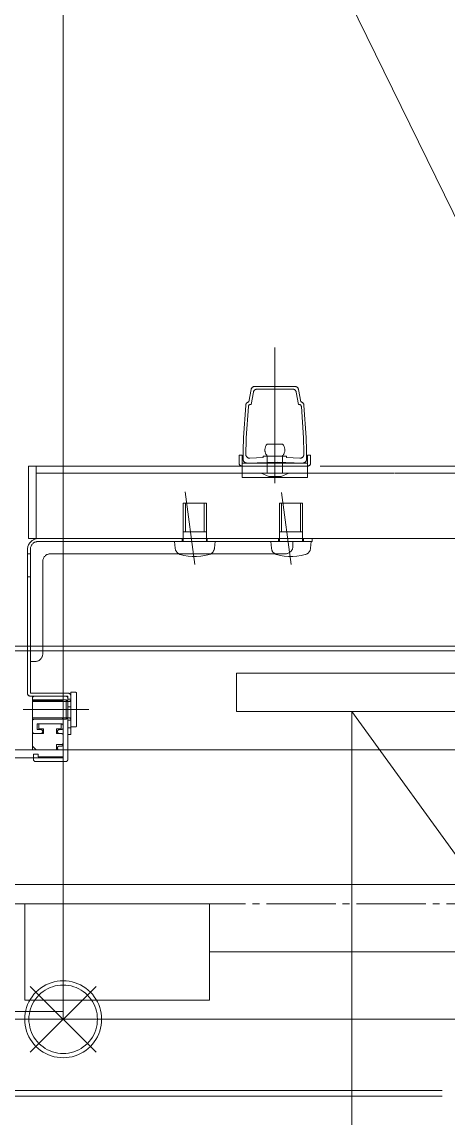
# Model space of a CAD drawing. Units: millimetres at full size, sheet at 1:30. Extents: x -17796 to 21385, y -23279 to 7734.
# Drawn here: x -8600.4 to -8489.7, y 3426.7 to 3711.7 of the extents above; entities that cross this region are included whole.
import ezdxf

# ---------------------------------------------------------------- set-up
doc = ezdxf.new("R2010")
doc.units = ezdxf.units.MM
doc.header["$LTSCALE"] = 30
doc.linetypes.add('USER2', pattern=[2, 1.25, -0.25, 0.25, -0.25])
doc.linetypes.add('USER4', pattern=[0.78, 0.6, -0.06, 0.06, -0.06])
for name, color, linetype, lineweight in [('0-1_(W)電灯', 253, 'Continuous', 18), ('0-B_0_6P', 54, 'USER4', 18), ('3-C_備品', 6, 'Continuous', 18)]:
    doc.layers.add(name, color=color, linetype=linetype, lineweight=lineweight)

msp = doc.modelspace()

# ---------------------------------------------------------------- linework, layer by layer
at = {"layer": '0-1_(W)電灯', "color": 6}
msp.add_line((-8589.72, 3482.42), (-8589.72, 3996.65), dxfattribs=at)
msp.add_line((-8589.72, 3482.42), (-8589.72, 3996.65), dxfattribs=at)
at = {"layer": '0-1_(W)電灯', "color": 9}
for p, q in [((-8534.72, 3627.02), (-8534.72, 3591.79)), ((-8540.88, 3616.12), (-8541.48, 3612.92)), ((-8529.55, 3616.94), (-8539.89, 3616.94)), ((-8530.13, 3616.24), (-8539.31, 3616.24)), ((-8528.57, 3616.12), (-8527.97, 3612.92)), ((-8540.3, 3615.42), (-8540.9, 3612.22)), ((-8529.15, 3615.42), (-8528.55, 3612.22)), ((-8542.86, 3603.64), (-8542.29, 3612)), ((-8542.16, 3603.59), (-8541.6, 3611.75)), ((-8540.9, 3612.22), (-8541.1, 3612.22)), ((-8528.34, 3612.22), (-8528.55, 3612.22)), ((-8527.84, 3611.75), (-8527.29, 3603.59)), ((-8527.16, 3612), (-8526.59, 3603.64)), ((-8542.97, 3600.23), (-8542.86, 3603.64)), ((-8532.72, 3601.92), (-8536.72, 3601.92)), ((-8526.59, 3603.64), (-8526.47, 3600.23)), ((-8544.02, 3599.02), (-8544.02, 3597.02)), ((-8544.02, 3599.02), (-8543.22, 3599.02)), ((-8543.22, 3599.02), (-8543.22, 3593.22)), ((-8542.97, 3600.23), (-8542.97, 3598.02)), ((-8536.72, 3597.02), (-8536.72, 3598.92)), ((-8532.72, 3597.02), (-8532.72, 3598.92)), ((-8526.47, 3600.23), (-8526.47, 3598.02)), ((-8526.22, 3599.02), (-8526.22, 3593.22)), ((-8526.22, 3599.02), (-8525.42, 3599.02)), ((-8525.42, 3599.02), (-8525.42, 3597.02)), ((-8598.72, 3596.22), (-8598.72, 3577.42)), ((-8596.72, 3596.22), (-8598.72, 3596.22)), ((-8543.22, 3597.02), (-8526.22, 3597.02)), ((-8543.22, 3596.22), (-8526.22, 3596.22)), ((-8541.2, 3598.27), (-8537.72, 3598.43)), ((-8537.72, 3598.83), (-8537.72, 3598.43)), ((-8537.72, 3598.83), (-8531.72, 3598.83)), ((-8536.72, 3594.42), (-8536.72, 3596.96)), ((-8532.72, 3594.42), (-8532.72, 3596.96)), ((-8531.72, 3598.83), (-8531.72, 3598.43)), ((-8531.72, 3598.43), (-8528.25, 3598.27)), ((-8503.67, 3594.42), (-8596.72, 3594.42)), ((-8543.22, 3593.22), (-8526.22, 3593.22)), ((-8536.32, 3593.52), (-8538.32, 3594.42)), ((-8533.12, 3593.52), (-8536.32, 3593.52)), ((-8533.12, 3593.52), (-8531.12, 3594.42)), ((-7839.72, 3594.42), (-8503.48, 3594.42)), ((-8555.52, 3570.65), (-8558.02, 3589.52)), ((-8530.52, 3570.65), (-8533.02, 3589.34)), ((-8558.52, 3576.62), (-8558.52, 3586.62)), ((-8558.52, 3586.62), (-8552.52, 3586.62)), ((-8557.98, 3579.12), (-8557.98, 3586.62)), ((-8553.06, 3579.12), (-8553.06, 3586.62)), ((-8552.52, 3576.62), (-8552.52, 3586.62)), ((-8533.52, 3576.62), (-8533.52, 3586.62)), ((-8533.52, 3586.62), (-8527.52, 3586.62)), ((-8532.98, 3579.12), (-8532.98, 3586.62)), ((-8528.06, 3579.12), (-8528.06, 3586.62)), ((-8527.52, 3576.62), (-8527.52, 3586.62)), ((-8558.52, 3579.12), (-8552.52, 3579.12)), ((-8533.52, 3579.12), (-8527.52, 3579.12)), ((-8596.72, 3577.42), (-8598.72, 3577.42)), ((-8511.07, 3577.42), (-8596.72, 3577.42)), ((-8525.02, 3576.62), (-8596.22, 3576.62)), ((-8525.02, 3577.42), (-8596.02, 3577.42)), ((-8560.62, 3574.88), (-8560.77, 3576.62)), ((-8560.77, 3576.62), (-8550.27, 3576.62)), ((-8558.77, 3576.62), (-8558.77, 3577.42)), ((-8552.27, 3576.62), (-8552.27, 3577.42)), ((-8550.43, 3574.88), (-8550.27, 3576.62)), ((-8535.62, 3574.88), (-8535.77, 3576.62)), ((-8535.77, 3576.62), (-8525.27, 3576.62)), ((-8533.77, 3576.62), (-8533.77, 3577.42)), ((-8530.02, 3575.42), (-8530.02, 3576.62)), ((-8527.27, 3576.62), (-8527.27, 3577.42)), ((-8525.43, 3574.88), (-8525.27, 3576.62)), ((-8525.02, 3576.62), (-8525.02, 3577.42)), ((-7839.72, 3577.42), (-8511.07, 3577.42)), ((-8599.02, 3537.22), (-8599.02, 3574.42)), ((-8598.22, 3573.42), (-8599.02, 3573.42)), ((-8598.22, 3537.22), (-8598.22, 3574.62)), ((-8593.02, 3573.42), (-8532.02, 3573.42)), ((-8595.02, 3547.42), (-8595.02, 3571.42)), ((-8598.22, 3567.42), (-8599.02, 3567.42)), ((-8491.22, 3548.22), (-8628.72, 3548.22)), ((-8491.22, 3549.42), (-8613.72, 3549.42)), ((-7839.72, 3549.42), (-8491.22, 3549.42)), ((-7839.72, 3548.22), (-8491.22, 3548.22)), ((-8598.22, 3545.42), (-8597.02, 3545.42)), ((-8598.22, 3537.22), (-8588.52, 3537.22)), ((-8588.52, 3536.42), (-8598.22, 3536.42)), ((-8597.72, 3526.72), (-8597.72, 3536.42)), ((-8597.72, 3536.42), (-8597.12, 3536.42)), ((-8597.17, 3536.41), (-8597.12, 3536.42)), ((-8589.02, 3536.42), (-8597.12, 3536.42)), ((-8587.72, 3537.42), (-8587.72, 3528.42)), ((-8586.52, 3537.42), (-8587.72, 3537.42)), ((-8587.72, 3536.42), (-8587.72, 3526.42)), ((-8586.22, 3537.12), (-8586.22, 3528.72)), ((-8597.72, 3535.42), (-8597.72, 3530.42)), ((-8588.92, 3535.42), (-8597.72, 3535.42)), ((-8587.72, 3535.02), (-8597.72, 3535.02)), ((-8588.92, 3535.42), (-8588.92, 3530.42)), ((-8588.92, 3535.42), (-8588.8, 3535.26)), ((-8588.52, 3519.92), (-8588.52, 3535.92)), ((-8588.52, 3535.67), (-8587.72, 3535.67)), ((-8588.52, 3533.67), (-8587.72, 3533.67)), ((-8587.72, 3530.82), (-8597.72, 3530.82)), ((-8588.92, 3530.42), (-8588.8, 3530.58)), ((-8588.92, 3530.42), (-8597.72, 3530.42)), ((-8597.72, 3527.22), (-8597.72, 3529.92)), ((-8590.22, 3530.42), (-8597.22, 3530.42)), ((-8590.22, 3529.22), (-8596.52, 3529.22)), ((-8596.52, 3527.72), (-8596.52, 3529.22)), ((-8596.52, 3527.72), (-8595.52, 3527.72)), ((-8596.02, 3529.22), (-8596.02, 3527.92)), ((-8590.22, 3529.22), (-8596.02, 3529.22)), ((-8596.02, 3527.92), (-8594.82, 3527.92)), ((-8591.42, 3526.72), (-8591.42, 3527.92)), ((-8591.42, 3527.92), (-8590.22, 3527.92)), ((-8590.76, 3527.72), (-8590.72, 3527.72)), ((-8590.22, 3527.72), (-8590.72, 3527.72)), ((-8590.22, 3527.92), (-8590.22, 3529.22)), ((-8589.72, 3528.22), (-8589.72, 3528.72)), ((-8588.52, 3530.17), (-8587.72, 3530.17)), ((-8588.52, 3528.17), (-8587.72, 3528.17)), ((-8597.72, 3526.72), (-8597.72, 3523.42)), ((-8597.22, 3526.72), (-8595.52, 3526.72)), ((-8595.48, 3526.72), (-8595.52, 3526.72)), ((-8590.22, 3526.72), (-8591.42, 3526.72)), ((-8590.22, 3526.72), (-8590.72, 3526.72)), ((-8589.72, 3523.92), (-8589.72, 3526.22)), ((-8589.72, 3524.32), (-8589.72, 3526.22)), ((-8589.72, 3522.42), (-8614.72, 3522.42)), ((-8597.72, 3523.42), (-8596.72, 3522.42)), ((-8597.72, 3522.42), (-8597.72, 3523.42)), ((-8591.42, 3522.42), (-8591.42, 3523.82)), ((-8591.42, 3523.82), (-8590.22, 3523.82)), ((-8590.76, 3523.42), (-8590.72, 3523.42)), ((-8590.22, 3523.42), (-8590.72, 3523.42)), ((-8589.72, 3522.42), (-8590.72, 3522.42)), ((-7839.72, 3522.42), (-8589.72, 3522.42)), ((-8589.72, 3520.42), (-8589.72, 3522.42)), ((-8589.72, 3520.62), (-8589.72, 3522.42)), ((-8589.72, 3520.42), (-8614.72, 3520.42)), ((-8596.22, 3521.32), (-8597.42, 3521.32)), ((-8589.02, 3519.42), (-8596.92, 3519.42)), ((-8596.22, 3520.62), (-8596.22, 3521.32)), ((-8589.72, 3520.62), (-8596.22, 3520.62)), ((-8689.99, 3487.42), (-8589.72, 3487.42)), ((-8599.72, 3482.42), (-8599.72, 3457.42)), ((-8551.72, 3482.42), (-8599.72, 3482.42)), ((-8551.72, 3457.42), (-8551.72, 3482.42)), ((-7904.72, 3469.92), (-8551.72, 3469.92)), ((-8581.16, 3443.86), (-8598.28, 3460.98)), ((-8581.16, 3460.98), (-8598.28, 3443.86)), ((-8551.72, 3457.42), (-8599.72, 3457.42)), ((-8589.72, 3454.42), (-8614.72, 3454.42)), ((-8589.72, 3452.42), (-8589.72, 3454.42)), ((-8589.72, 3452.42), (-8614.72, 3452.42)), ((-7839.72, 3452.42), (-8589.72, 3452.42)), ((-7839.72, 3452.42), (-8589.72, 3452.42)), ((-8604.72, 3433.92), (-8491.22, 3433.92)), ((-8604.72, 3432.42), (-8491.22, 3432.42))]:
    msp.add_line(p, q, dxfattribs=at)
at = {"layer": '0-1_(W)電灯', "color": 9, "linetype": 'USER2'}
msp.add_line((-8600.15, 3532.92), (-8583.03, 3532.92), dxfattribs=at)
at = {"layer": '0-1_(W)電灯', "color": 7}
msp.add_line((-7839.72, 3487.42), (-8589.72, 3487.42), dxfattribs=at)
at = {"layer": '0-1_(W)電灯', "color": 9}
for points in [[(-8540.88, 3616.12), (-8540.86, 3616.2), (-8540.84, 3616.27), (-8540.81, 3616.35), (-8540.77, 3616.42), (-8540.73, 3616.48), (-8540.69, 3616.55), (-8540.64, 3616.61), (-8540.58, 3616.66), (-8540.52, 3616.71), (-8540.46, 3616.76), (-8540.39, 3616.8), (-8540.32, 3616.84), (-8540.25, 3616.87), (-8540.18, 3616.9), (-8540.1, 3616.91), (-8540.02, 3616.93), (-8539.94, 3616.94), (-8539.89, 3616.94)], [(-8540.3, 3615.42), (-8540.28, 3615.5), (-8540.25, 3615.57), (-8540.23, 3615.65), (-8540.19, 3615.72), (-8540.15, 3615.78), (-8540.11, 3615.85), (-8540.05, 3615.91), (-8540, 3615.96), (-8539.94, 3616.01), (-8539.88, 3616.06), (-8539.81, 3616.1), (-8539.74, 3616.14), (-8539.67, 3616.17), (-8539.59, 3616.2), (-8539.52, 3616.21), (-8539.44, 3616.23), (-8539.36, 3616.24), (-8539.31, 3616.24)], [(-8530.13, 3616.24), (-8530.06, 3616.23), (-8529.98, 3616.22), (-8529.9, 3616.21), (-8529.83, 3616.19), (-8529.75, 3616.16), (-8529.68, 3616.13), (-8529.61, 3616.09), (-8529.55, 3616.05), (-8529.49, 3616), (-8529.43, 3615.94), (-8529.37, 3615.89), (-8529.33, 3615.82), (-8529.28, 3615.76), (-8529.24, 3615.69), (-8529.21, 3615.62), (-8529.18, 3615.55), (-8529.16, 3615.47), (-8529.15, 3615.42)], [(-8529.55, 3616.94), (-8529.48, 3616.93), (-8529.4, 3616.92), (-8529.32, 3616.91), (-8529.24, 3616.89), (-8529.17, 3616.86), (-8529.1, 3616.83), (-8529.03, 3616.79), (-8528.97, 3616.75), (-8528.9, 3616.7), (-8528.85, 3616.64), (-8528.79, 3616.59), (-8528.74, 3616.52), (-8528.7, 3616.46), (-8528.66, 3616.39), (-8528.63, 3616.32), (-8528.6, 3616.25), (-8528.58, 3616.17), (-8528.57, 3616.12)], [(-8542.29, 3612), (-8542.28, 3612.08), (-8542.26, 3612.16), (-8542.24, 3612.24), (-8542.22, 3612.31), (-8542.19, 3612.38), (-8542.15, 3612.45), (-8542.1, 3612.52), (-8542.06, 3612.58), (-8542, 3612.64), (-8541.95, 3612.69), (-8541.89, 3612.74), (-8541.82, 3612.78), (-8541.75, 3612.82), (-8541.68, 3612.86), (-8541.61, 3612.88), (-8541.53, 3612.91), (-8541.48, 3612.92)], [(-8541.6, 3611.75), (-8541.6, 3611.79), (-8541.59, 3611.83), (-8541.58, 3611.87), (-8541.57, 3611.91), (-8541.55, 3611.94), (-8541.53, 3611.98), (-8541.51, 3612.01), (-8541.49, 3612.04), (-8541.46, 3612.07), (-8541.43, 3612.1), (-8541.4, 3612.12), (-8541.37, 3612.14), (-8541.34, 3612.16), (-8541.3, 3612.18), (-8541.26, 3612.19), (-8541.23, 3612.2), (-8541.19, 3612.21), (-8541.15, 3612.22), (-8541.11, 3612.22), (-8541.1, 3612.22)], [(-8528.34, 3612.22), (-8528.3, 3612.22), (-8528.27, 3612.21), (-8528.23, 3612.2), (-8528.19, 3612.19), (-8528.15, 3612.18), (-8528.12, 3612.16), (-8528.08, 3612.15), (-8528.05, 3612.12), (-8528.02, 3612.1), (-8527.99, 3612.07), (-8527.96, 3612.04), (-8527.94, 3612.01), (-8527.92, 3611.98), (-8527.9, 3611.95), (-8527.88, 3611.91), (-8527.87, 3611.87), (-8527.86, 3611.84), (-8527.85, 3611.8), (-8527.85, 3611.76), (-8527.84, 3611.75)], [(-8527.97, 3612.92), (-8527.89, 3612.9), (-8527.82, 3612.88), (-8527.75, 3612.85), (-8527.68, 3612.81), (-8527.61, 3612.77), (-8527.55, 3612.73), (-8527.48, 3612.68), (-8527.43, 3612.62), (-8527.38, 3612.56), (-8527.33, 3612.5), (-8527.29, 3612.43), (-8527.25, 3612.36), (-8527.22, 3612.29), (-8527.2, 3612.22), (-8527.18, 3612.14), (-8527.17, 3612.06), (-8527.16, 3612)], [(-8542.26, 3599.25), (-8542.19, 3603.12), (-8542.16, 3603.59)], [(-8536.72, 3598.92), (-8536.84, 3599.05), (-8536.94, 3599.19), (-8537.03, 3599.33), (-8537.11, 3599.48), (-8537.18, 3599.64), (-8537.23, 3599.81), (-8537.27, 3599.97), (-8537.3, 3600.14), (-8537.31, 3600.32), (-8537.32, 3600.49), (-8537.3, 3600.66), (-8537.28, 3600.83), (-8537.24, 3601), (-8537.19, 3601.16), (-8537.12, 3601.32), (-8537.04, 3601.47), (-8536.96, 3601.62), (-8536.86, 3601.76), (-8536.74, 3601.89), (-8536.72, 3601.92)], [(-8532.72, 3601.92), (-8532.61, 3601.79), (-8532.51, 3601.65), (-8532.42, 3601.5), (-8532.34, 3601.35), (-8532.27, 3601.19), (-8532.22, 3601.03), (-8532.18, 3600.86), (-8532.15, 3600.69), (-8532.13, 3600.52), (-8532.13, 3600.35), (-8532.14, 3600.17), (-8532.17, 3600), (-8532.21, 3599.84), (-8532.26, 3599.67), (-8532.33, 3599.51), (-8532.4, 3599.36), (-8532.49, 3599.21), (-8532.59, 3599.07), (-8532.7, 3598.94), (-8532.72, 3598.92)], [(-8527.29, 3603.59), (-8527.18, 3599.72), (-8527.18, 3599.25), (-8527.19, 3599.17), (-8527.2, 3599.09), (-8527.22, 3599.01), (-8527.24, 3598.94), (-8527.27, 3598.87), (-8527.3, 3598.8), (-8527.34, 3598.73), (-8527.39, 3598.66), (-8527.44, 3598.6), (-8527.49, 3598.55), (-8527.55, 3598.49), (-8527.61, 3598.45), (-8527.68, 3598.4), (-8527.75, 3598.37), (-8527.82, 3598.34), (-8527.89, 3598.31), (-8527.97, 3598.29), (-8528.05, 3598.28), (-8528.13, 3598.27), (-8528.2, 3598.27), (-8528.25, 3598.27)], [(-8541.2, 3598.27), (-8541.28, 3598.27), (-8541.36, 3598.27), (-8541.43, 3598.28), (-8541.51, 3598.3), (-8541.59, 3598.32), (-8541.66, 3598.35), (-8541.73, 3598.38), (-8541.8, 3598.42), (-8541.86, 3598.47), (-8541.92, 3598.52), (-8541.98, 3598.57), (-8542.03, 3598.63), (-8542.08, 3598.69), (-8542.12, 3598.76), (-8542.16, 3598.83), (-8542.19, 3598.9), (-8542.22, 3598.97), (-8542.24, 3599.05), (-8542.25, 3599.13), (-8542.26, 3599.2), (-8542.26, 3599.25)], [(-8539.97, 3596.22), (-8596.72, 3596.22), (-8596.72, 3577.42)], [(-8543.22, 3596.22), (-8543.29, 3596.22), (-8543.35, 3596.23), (-8543.41, 3596.24), (-8543.47, 3596.26), (-8543.53, 3596.28), (-8543.59, 3596.3), (-8543.64, 3596.33), (-8543.69, 3596.37), (-8543.74, 3596.41), (-8543.79, 3596.45), (-8543.83, 3596.5), (-8543.87, 3596.55), (-8543.91, 3596.6), (-8543.94, 3596.65), (-8543.96, 3596.71), (-8543.98, 3596.77), (-8544, 3596.83), (-8544.01, 3596.89), (-8544.02, 3596.95), (-8544.02, 3597.02)], [(-8541.9, 3597.02), (-8541.98, 3597.02), (-8542.06, 3597.02), (-8542.14, 3597.03), (-8542.21, 3597.05), (-8542.29, 3597.07), (-8542.36, 3597.1), (-8542.43, 3597.13), (-8542.5, 3597.17), (-8542.57, 3597.21), (-8542.63, 3597.26), (-8542.69, 3597.31), (-8542.74, 3597.37), (-8542.79, 3597.43), (-8542.83, 3597.5), (-8542.87, 3597.57), (-8542.9, 3597.64), (-8542.93, 3597.71), (-8542.95, 3597.79), (-8542.96, 3597.87), (-8542.97, 3597.94), (-8542.97, 3598.02)], [(-8541.9, 3597.02), (-8534.05, 3597.28), (-8527.55, 3597.02)], [(-8526.47, 3598.02), (-8526.48, 3597.94), (-8526.49, 3597.86), (-8526.5, 3597.78), (-8526.52, 3597.71), (-8526.55, 3597.63), (-8526.58, 3597.56), (-8526.62, 3597.49), (-8526.66, 3597.43), (-8526.71, 3597.37), (-8526.77, 3597.31), (-8526.82, 3597.26), (-8526.89, 3597.21), (-8526.95, 3597.16), (-8527.02, 3597.13), (-8527.09, 3597.09), (-8527.16, 3597.07), (-8527.24, 3597.04), (-8527.32, 3597.03), (-8527.4, 3597.02), (-8527.47, 3597.02), (-8527.55, 3597.02)], [(-8525.42, 3597.02), (-8525.43, 3596.95), (-8525.43, 3596.89), (-8525.45, 3596.83), (-8525.46, 3596.77), (-8525.48, 3596.71), (-8525.51, 3596.65), (-8525.54, 3596.6), (-8525.58, 3596.55), (-8525.62, 3596.5), (-8525.66, 3596.45), (-8525.7, 3596.41), (-8525.75, 3596.37), (-8525.81, 3596.33), (-8525.86, 3596.3), (-8525.92, 3596.28), (-8525.98, 3596.26), (-8526.04, 3596.24), (-8526.1, 3596.23), (-8526.16, 3596.22), (-8526.22, 3596.22)], [(-7839.72, 3596.22), (-8503.57, 3596.22), (-8522.97, 3596.22)], [(-8599.02, 3574.42), (-8599.01, 3574.65), (-8598.99, 3574.89), (-8598.94, 3575.12), (-8598.88, 3575.34), (-8598.8, 3575.56), (-8598.7, 3575.78), (-8598.58, 3575.98), (-8598.45, 3576.18), (-8598.31, 3576.37), (-8598.15, 3576.54), (-8597.97, 3576.7), (-8597.79, 3576.84), (-8597.59, 3576.97), (-8597.39, 3577.09), (-8597.17, 3577.19), (-8596.95, 3577.27), (-8596.72, 3577.33), (-8596.49, 3577.38), (-8596.26, 3577.41), (-8596.02, 3577.42)], [(-8598.22, 3574.62), (-8598.22, 3574.77), (-8598.2, 3574.93), (-8598.17, 3575.08), (-8598.13, 3575.23), (-8598.07, 3575.38), (-8598.01, 3575.52), (-8597.93, 3575.66), (-8597.84, 3575.79), (-8597.74, 3575.92), (-8597.64, 3576.03), (-8597.52, 3576.14), (-8597.4, 3576.23), (-8597.27, 3576.32), (-8597.13, 3576.4), (-8596.99, 3576.46), (-8596.84, 3576.52), (-8596.69, 3576.56), (-8596.54, 3576.59), (-8596.38, 3576.61), (-8596.22, 3576.62)], [(-8595.02, 3571.42), (-8595.02, 3571.57), (-8595, 3571.73), (-8594.97, 3571.88), (-8594.93, 3572.03), (-8594.87, 3572.18), (-8594.81, 3572.32), (-8594.73, 3572.46), (-8594.64, 3572.59), (-8594.54, 3572.72), (-8594.44, 3572.83), (-8594.32, 3572.94), (-8594.2, 3573.03), (-8594.07, 3573.12), (-8593.93, 3573.2), (-8593.79, 3573.26), (-8593.64, 3573.32), (-8593.49, 3573.36), (-8593.34, 3573.39), (-8593.18, 3573.41), (-8593.02, 3573.42)], [(-8559.23, 3573.22), (-8559.37, 3573.26), (-8559.51, 3573.32), (-8559.65, 3573.39), (-8559.77, 3573.46), (-8559.9, 3573.55), (-8560.01, 3573.65), (-8560.12, 3573.75), (-8560.21, 3573.86), (-8560.3, 3573.98), (-8560.38, 3574.11), (-8560.45, 3574.24), (-8560.51, 3574.38), (-8560.55, 3574.52), (-8560.59, 3574.67), (-8560.61, 3574.81), (-8560.62, 3574.88)], [(-8551.81, 3573.22), (-8552.89, 3572.97), (-8553.97, 3572.8), (-8555.07, 3572.72), (-8556.17, 3572.73), (-8557.26, 3572.83), (-8558.35, 3573), (-8559.23, 3573.22)], [(-8550.43, 3574.88), (-8550.44, 3574.74), (-8550.47, 3574.59), (-8550.52, 3574.45), (-8550.57, 3574.31), (-8550.63, 3574.17), (-8550.71, 3574.04), (-8550.79, 3573.92), (-8550.88, 3573.8), (-8550.99, 3573.69), (-8551.1, 3573.59), (-8551.21, 3573.5), (-8551.34, 3573.42), (-8551.47, 3573.35), (-8551.61, 3573.29), (-8551.75, 3573.24), (-8551.81, 3573.22)], [(-8534.23, 3573.22), (-8534.37, 3573.26), (-8534.51, 3573.32), (-8534.65, 3573.39), (-8534.77, 3573.46), (-8534.9, 3573.55), (-8535.01, 3573.65), (-8535.12, 3573.75), (-8535.21, 3573.86), (-8535.3, 3573.98), (-8535.38, 3574.11), (-8535.45, 3574.24), (-8535.51, 3574.38), (-8535.55, 3574.52), (-8535.59, 3574.67), (-8535.61, 3574.81), (-8535.62, 3574.88)], [(-8526.81, 3573.22), (-8527.89, 3572.97), (-8528.97, 3572.8), (-8530.07, 3572.72), (-8531.17, 3572.73), (-8532.26, 3572.83), (-8533.35, 3573), (-8534.23, 3573.22)], [(-8530.02, 3575.42), (-8530.03, 3575.26), (-8530.05, 3575.1), (-8530.08, 3574.95), (-8530.12, 3574.8), (-8530.18, 3574.65), (-8530.24, 3574.51), (-8530.32, 3574.37), (-8530.41, 3574.24), (-8530.5, 3574.12), (-8530.61, 3574), (-8530.72, 3573.9), (-8530.85, 3573.8), (-8530.98, 3573.71), (-8531.12, 3573.63), (-8531.26, 3573.57), (-8531.41, 3573.51), (-8531.56, 3573.47), (-8531.71, 3573.44), (-8531.87, 3573.42), (-8532.02, 3573.42)], [(-8525.43, 3574.88), (-8525.44, 3574.74), (-8525.47, 3574.59), (-8525.52, 3574.45), (-8525.57, 3574.31), (-8525.63, 3574.17), (-8525.71, 3574.04), (-8525.79, 3573.92), (-8525.88, 3573.8), (-8525.99, 3573.69), (-8526.1, 3573.59), (-8526.21, 3573.5), (-8526.34, 3573.42), (-8526.47, 3573.35), (-8526.61, 3573.29), (-8526.75, 3573.24), (-8526.81, 3573.22)], [(-8595.02, 3547.42), (-8595.03, 3547.26), (-8595.05, 3547.1), (-8595.08, 3546.95), (-8595.12, 3546.8), (-8595.18, 3546.65), (-8595.24, 3546.51), (-8595.32, 3546.37), (-8595.41, 3546.24), (-8595.5, 3546.12), (-8595.61, 3546), (-8595.72, 3545.9), (-8595.85, 3545.8), (-8595.98, 3545.71), (-8596.12, 3545.63), (-8596.26, 3545.57), (-8596.41, 3545.51), (-8596.56, 3545.47), (-8596.71, 3545.44), (-8596.87, 3545.42), (-8597.02, 3545.42)], [(-8598.22, 3536.42), (-8598.29, 3536.42), (-8598.35, 3536.43), (-8598.41, 3536.44), (-8598.47, 3536.46), (-8598.53, 3536.48), (-8598.59, 3536.5), (-8598.64, 3536.53), (-8598.69, 3536.57), (-8598.74, 3536.61), (-8598.79, 3536.65), (-8598.83, 3536.7), (-8598.87, 3536.75), (-8598.91, 3536.8), (-8598.94, 3536.85), (-8598.96, 3536.91), (-8598.98, 3536.97), (-8599, 3537.03), (-8599.01, 3537.09), (-8599.02, 3537.15), (-8599.02, 3537.22)], [(-8597.12, 3535.22), (-8597.17, 3535.22), (-8597.22, 3535.22), (-8597.26, 3535.23), (-8597.31, 3535.25), (-8597.35, 3535.26), (-8597.4, 3535.28), (-8597.44, 3535.31), (-8597.48, 3535.33), (-8597.51, 3535.36), (-8597.55, 3535.39), (-8597.58, 3535.43), (-8597.61, 3535.46), (-8597.64, 3535.5), (-8597.66, 3535.54), (-8597.68, 3535.59), (-8597.69, 3535.63), (-8597.71, 3535.68), (-8597.72, 3535.72), (-8597.72, 3535.77), (-8597.72, 3535.82), (-8597.72, 3535.86), (-8597.72, 3535.91), (-8597.71, 3535.96), (-8597.69, 3536), (-8597.68, 3536.05), (-8597.66, 3536.09), (-8597.64, 3536.13), (-8597.61, 3536.17), (-8597.58, 3536.21), (-8597.55, 3536.24), (-8597.51, 3536.27), (-8597.48, 3536.3), (-8597.44, 3536.33), (-8597.4, 3536.35), (-8597.35, 3536.37), (-8597.31, 3536.39), (-8597.26, 3536.4), (-8597.22, 3536.41), (-8597.17, 3536.41)], [(-8589.02, 3536.42), (-8588.98, 3536.42), (-8588.95, 3536.41), (-8588.91, 3536.4), (-8588.87, 3536.39), (-8588.83, 3536.38), (-8588.8, 3536.36), (-8588.76, 3536.34), (-8588.73, 3536.32), (-8588.7, 3536.3), (-8588.67, 3536.27), (-8588.64, 3536.24), (-8588.62, 3536.21), (-8588.6, 3536.18), (-8588.58, 3536.14), (-8588.56, 3536.11), (-8588.55, 3536.07), (-8588.54, 3536.03), (-8588.53, 3535.99), (-8588.53, 3535.96), (-8588.52, 3535.92)], [(-8588.52, 3537.22), (-8588.46, 3537.21), (-8588.4, 3537.21), (-8588.34, 3537.19), (-8588.28, 3537.18), (-8588.22, 3537.16), (-8588.16, 3537.13), (-8588.11, 3537.1), (-8588.05, 3537.06), (-8588, 3537.03), (-8587.96, 3536.98), (-8587.92, 3536.94), (-8587.88, 3536.89), (-8587.84, 3536.83), (-8587.81, 3536.78), (-8587.78, 3536.72), (-8587.76, 3536.66), (-8587.75, 3536.6), (-8587.73, 3536.54), (-8587.73, 3536.48), (-8587.72, 3536.42)], [(-8588.52, 3536.42), (-8588.52, 3526.42), (-8587.72, 3526.42)], [(-8586.52, 3537.42), (-8586.5, 3537.42), (-8586.48, 3537.41), (-8586.45, 3537.41), (-8586.43, 3537.4), (-8586.41, 3537.39), (-8586.39, 3537.38), (-8586.37, 3537.37), (-8586.35, 3537.36), (-8586.33, 3537.34), (-8586.31, 3537.33), (-8586.3, 3537.31), (-8586.28, 3537.29), (-8586.27, 3537.27), (-8586.26, 3537.25), (-8586.25, 3537.23), (-8586.24, 3537.21), (-8586.23, 3537.19), (-8586.23, 3537.16), (-8586.22, 3537.14), (-8586.22, 3537.12)], [(-8589.72, 3530.92), (-8589.72, 3535.22), (-8597.12, 3535.22)], [(-8587.72, 3535.62), (-8587.73, 3535.57), (-8587.73, 3535.52), (-8587.74, 3535.48), (-8587.75, 3535.43), (-8587.77, 3535.39), (-8587.79, 3535.34), (-8587.81, 3535.3), (-8587.84, 3535.26), (-8587.87, 3535.23), (-8587.9, 3535.19), (-8587.93, 3535.16), (-8587.97, 3535.13), (-8588.01, 3535.11), (-8588.05, 3535.08), (-8588.09, 3535.06), (-8588.14, 3535.05), (-8588.18, 3535.03), (-8588.23, 3535.02), (-8588.28, 3535.02), (-8588.32, 3535.02), (-8588.37, 3535.02), (-8588.42, 3535.02), (-8588.46, 3535.03), (-8588.51, 3535.05), (-8588.55, 3535.06), (-8588.6, 3535.08), (-8588.64, 3535.11), (-8588.68, 3535.13), (-8588.71, 3535.16), (-8588.75, 3535.19), (-8588.78, 3535.23), (-8588.8, 3535.26)], [(-8589.72, 3530.92), (-8589.73, 3530.88), (-8589.73, 3530.84), (-8589.74, 3530.8), (-8589.75, 3530.76), (-8589.76, 3530.73), (-8589.78, 3530.69), (-8589.8, 3530.66), (-8589.82, 3530.62), (-8589.84, 3530.59), (-8589.87, 3530.56), (-8589.9, 3530.54), (-8589.93, 3530.51), (-8589.96, 3530.49), (-8590, 3530.47), (-8590.03, 3530.45), (-8590.07, 3530.44), (-8590.11, 3530.43), (-8590.15, 3530.42), (-8590.18, 3530.42), (-8590.22, 3530.42)], [(-8588.8, 3530.58), (-8588.77, 3530.61), (-8588.74, 3530.65), (-8588.71, 3530.68), (-8588.67, 3530.71), (-8588.63, 3530.73), (-8588.59, 3530.76), (-8588.55, 3530.77), (-8588.5, 3530.79), (-8588.46, 3530.8), (-8588.41, 3530.81), (-8588.36, 3530.82), (-8588.31, 3530.82), (-8588.27, 3530.81), (-8588.22, 3530.81), (-8588.17, 3530.8), (-8588.13, 3530.78), (-8588.09, 3530.77), (-8588.04, 3530.75), (-8588, 3530.72), (-8587.96, 3530.7), (-8587.93, 3530.67), (-8587.89, 3530.63), (-8587.86, 3530.6), (-8587.83, 3530.56), (-8587.81, 3530.52), (-8587.79, 3530.48), (-8587.77, 3530.44), (-8587.75, 3530.39), (-8587.74, 3530.35), (-8587.73, 3530.3), (-8587.73, 3530.25), (-8587.72, 3530.22)], [(-8597.72, 3529.92), (-8597.72, 3529.96), (-8597.72, 3529.99), (-8597.71, 3530.03), (-8597.7, 3530.07), (-8597.69, 3530.11), (-8597.67, 3530.14), (-8597.65, 3530.18), (-8597.63, 3530.21), (-8597.6, 3530.24), (-8597.58, 3530.27), (-8597.55, 3530.3), (-8597.52, 3530.32), (-8597.49, 3530.34), (-8597.45, 3530.36), (-8597.42, 3530.38), (-8597.38, 3530.39), (-8597.34, 3530.4), (-8597.3, 3530.41), (-8597.26, 3530.42), (-8597.22, 3530.42)], [(-8594.82, 3527.92), (-8594.82, 3526.72), (-8597.72, 3526.72)], [(-8595.52, 3527.72), (-8595.48, 3527.72), (-8595.45, 3527.71), (-8595.41, 3527.7), (-8595.37, 3527.69), (-8595.33, 3527.68), (-8595.3, 3527.66), (-8595.26, 3527.64), (-8595.23, 3527.62), (-8595.2, 3527.6), (-8595.17, 3527.57), (-8595.14, 3527.54), (-8595.12, 3527.51), (-8595.1, 3527.48), (-8595.08, 3527.44), (-8595.06, 3527.41), (-8595.05, 3527.37), (-8595.04, 3527.33), (-8595.03, 3527.29), (-8595.03, 3527.26), (-8595.02, 3527.22), (-8595.03, 3527.18), (-8595.03, 3527.14), (-8595.04, 3527.1), (-8595.05, 3527.06), (-8595.06, 3527.03), (-8595.08, 3526.99), (-8595.1, 3526.96), (-8595.12, 3526.92), (-8595.14, 3526.89), (-8595.17, 3526.86), (-8595.2, 3526.84), (-8595.23, 3526.81), (-8595.26, 3526.79), (-8595.3, 3526.77), (-8595.33, 3526.75), (-8595.37, 3526.74), (-8595.41, 3526.73), (-8595.45, 3526.72), (-8595.48, 3526.72)], [(-8590.72, 3526.72), (-8590.76, 3526.72), (-8590.8, 3526.72), (-8590.84, 3526.73), (-8590.88, 3526.74), (-8590.92, 3526.75), (-8590.95, 3526.77), (-8590.99, 3526.79), (-8591.02, 3526.81), (-8591.05, 3526.84), (-8591.08, 3526.86), (-8591.1, 3526.89), (-8591.13, 3526.92), (-8591.15, 3526.96), (-8591.17, 3526.99), (-8591.19, 3527.03), (-8591.2, 3527.06), (-8591.21, 3527.1), (-8591.22, 3527.14), (-8591.22, 3527.18), (-8591.22, 3527.22), (-8591.22, 3527.26), (-8591.22, 3527.29), (-8591.21, 3527.33), (-8591.2, 3527.37), (-8591.19, 3527.41), (-8591.17, 3527.44), (-8591.15, 3527.48), (-8591.13, 3527.51), (-8591.1, 3527.54), (-8591.08, 3527.57), (-8591.05, 3527.6), (-8591.02, 3527.62), (-8590.99, 3527.64), (-8590.95, 3527.66), (-8590.92, 3527.68), (-8590.88, 3527.69), (-8590.84, 3527.7), (-8590.8, 3527.71), (-8590.76, 3527.72)], [(-8590.22, 3529.22), (-8590.18, 3529.22), (-8590.15, 3529.21), (-8590.11, 3529.2), (-8590.07, 3529.19), (-8590.03, 3529.18), (-8590, 3529.16), (-8589.96, 3529.14), (-8589.93, 3529.12), (-8589.9, 3529.1), (-8589.87, 3529.07), (-8589.84, 3529.04), (-8589.82, 3529.01), (-8589.8, 3528.98), (-8589.78, 3528.94), (-8589.76, 3528.91), (-8589.75, 3528.87), (-8589.74, 3528.83), (-8589.73, 3528.79), (-8589.73, 3528.76), (-8589.72, 3528.72)], [(-8589.72, 3528.22), (-8589.73, 3528.18), (-8589.73, 3528.14), (-8589.74, 3528.1), (-8589.75, 3528.06), (-8589.76, 3528.03), (-8589.78, 3527.99), (-8589.8, 3527.96), (-8589.82, 3527.92), (-8589.84, 3527.89), (-8589.87, 3527.86), (-8589.9, 3527.84), (-8589.93, 3527.81), (-8589.96, 3527.79), (-8590, 3527.77), (-8590.03, 3527.75), (-8590.07, 3527.74), (-8590.11, 3527.73), (-8590.15, 3527.72), (-8590.18, 3527.72), (-8590.22, 3527.72)], [(-8586.22, 3528.72), (-8586.22, 3528.69), (-8586.23, 3528.67), (-8586.23, 3528.65), (-8586.24, 3528.62), (-8586.25, 3528.6), (-8586.26, 3528.58), (-8586.27, 3528.56), (-8586.28, 3528.54), (-8586.3, 3528.52), (-8586.31, 3528.5), (-8586.33, 3528.49), (-8586.35, 3528.47), (-8586.37, 3528.46), (-8586.39, 3528.45), (-8586.41, 3528.44), (-8586.43, 3528.43), (-8586.45, 3528.43), (-8586.48, 3528.42), (-8586.5, 3528.42), (-8586.52, 3528.42), (-8587.72, 3528.42)], [(-8597.22, 3526.72), (-8597.26, 3526.72), (-8597.3, 3526.72), (-8597.34, 3526.73), (-8597.38, 3526.74), (-8597.42, 3526.75), (-8597.45, 3526.77), (-8597.49, 3526.79), (-8597.52, 3526.81), (-8597.55, 3526.84), (-8597.58, 3526.86), (-8597.6, 3526.89), (-8597.63, 3526.92), (-8597.65, 3526.96), (-8597.67, 3526.99), (-8597.69, 3527.03), (-8597.7, 3527.06), (-8597.71, 3527.1), (-8597.72, 3527.14), (-8597.72, 3527.18), (-8597.72, 3527.22)], [(-8590.22, 3526.72), (-8590.18, 3526.72), (-8590.15, 3526.71), (-8590.11, 3526.7), (-8590.07, 3526.69), (-8590.03, 3526.68), (-8590, 3526.66), (-8589.96, 3526.64), (-8589.93, 3526.62), (-8589.9, 3526.6), (-8589.87, 3526.57), (-8589.84, 3526.54), (-8589.82, 3526.51), (-8589.8, 3526.48), (-8589.78, 3526.44), (-8589.76, 3526.41), (-8589.75, 3526.37), (-8589.74, 3526.33), (-8589.73, 3526.29), (-8589.73, 3526.26), (-8589.72, 3526.22)], [(-8590.22, 3526.72), (-8590.18, 3526.72), (-8590.15, 3526.71), (-8590.11, 3526.7), (-8590.07, 3526.69), (-8590.03, 3526.68), (-8590, 3526.66), (-8589.96, 3526.64), (-8589.93, 3526.62), (-8589.9, 3526.6), (-8589.87, 3526.57), (-8589.84, 3526.54), (-8589.82, 3526.51), (-8589.8, 3526.48), (-8589.78, 3526.44), (-8589.76, 3526.41), (-8589.75, 3526.37), (-8589.74, 3526.33), (-8589.73, 3526.29), (-8589.73, 3526.26), (-8589.72, 3526.22)], [(-8590.72, 3522.42), (-8590.76, 3522.42), (-8590.8, 3522.42), (-8590.84, 3522.43), (-8590.88, 3522.44), (-8590.92, 3522.45), (-8590.95, 3522.47), (-8590.99, 3522.49), (-8591.02, 3522.51), (-8591.05, 3522.54), (-8591.08, 3522.56), (-8591.1, 3522.59), (-8591.13, 3522.62), (-8591.15, 3522.66), (-8591.17, 3522.69), (-8591.19, 3522.73), (-8591.2, 3522.76), (-8591.21, 3522.8), (-8591.22, 3522.84), (-8591.22, 3522.88), (-8591.22, 3522.92), (-8591.22, 3522.96), (-8591.22, 3522.99), (-8591.21, 3523.03), (-8591.2, 3523.07), (-8591.19, 3523.11), (-8591.17, 3523.14), (-8591.15, 3523.18), (-8591.13, 3523.21), (-8591.1, 3523.24), (-8591.08, 3523.27), (-8591.05, 3523.3), (-8591.02, 3523.32), (-8590.99, 3523.34), (-8590.95, 3523.36), (-8590.92, 3523.38), (-8590.88, 3523.39), (-8590.84, 3523.4), (-8590.8, 3523.41), (-8590.76, 3523.42)], [(-8589.72, 3524.32), (-8589.73, 3524.28), (-8589.73, 3524.24), (-8589.74, 3524.2), (-8589.75, 3524.16), (-8589.76, 3524.13), (-8589.78, 3524.09), (-8589.8, 3524.06), (-8589.82, 3524.02), (-8589.84, 3523.99), (-8589.87, 3523.96), (-8589.9, 3523.94), (-8589.93, 3523.91), (-8589.96, 3523.89), (-8590, 3523.87), (-8590.03, 3523.85), (-8590.07, 3523.84), (-8590.11, 3523.83), (-8590.15, 3523.82), (-8590.18, 3523.82), (-8590.22, 3523.82)], [(-8589.72, 3523.92), (-8589.73, 3523.88), (-8589.73, 3523.84), (-8589.74, 3523.8), (-8589.75, 3523.76), (-8589.76, 3523.73), (-8589.78, 3523.69), (-8589.8, 3523.66), (-8589.82, 3523.62), (-8589.84, 3523.59), (-8589.87, 3523.56), (-8589.9, 3523.54), (-8589.93, 3523.51), (-8589.96, 3523.49), (-8590, 3523.47), (-8590.03, 3523.45), (-8590.07, 3523.44), (-8590.11, 3523.43), (-8590.15, 3523.42), (-8590.18, 3523.42), (-8590.22, 3523.42)], [(-7839.72, 3522.42), (-8589.72, 3522.42), (-8589.72, 3452.42)], [(-8596.92, 3519.42), (-8596.96, 3519.42), (-8597, 3519.42), (-8597.04, 3519.43), (-8597.08, 3519.44), (-8597.12, 3519.45), (-8597.15, 3519.47), (-8597.19, 3519.49), (-8597.22, 3519.51), (-8597.25, 3519.54), (-8597.28, 3519.56), (-8597.3, 3519.59), (-8597.33, 3519.62), (-8597.35, 3519.66), (-8597.37, 3519.69), (-8597.39, 3519.73), (-8597.4, 3519.76), (-8597.41, 3519.8), (-8597.42, 3519.84), (-8597.42, 3519.88), (-8597.42, 3519.92), (-8597.42, 3521.32)], [(-8588.52, 3519.92), (-8588.53, 3519.88), (-8588.53, 3519.84), (-8588.54, 3519.8), (-8588.55, 3519.76), (-8588.56, 3519.73), (-8588.58, 3519.69), (-8588.6, 3519.66), (-8588.62, 3519.62), (-8588.64, 3519.59), (-8588.67, 3519.56), (-8588.7, 3519.54), (-8588.73, 3519.51), (-8588.76, 3519.49), (-8588.8, 3519.47), (-8588.83, 3519.45), (-8588.87, 3519.44), (-8588.91, 3519.43), (-8588.95, 3519.42), (-8588.98, 3519.42), (-8589.02, 3519.42)], [(-8599.72, 3452.42), (-8599.69, 3453.2), (-8599.6, 3453.98), (-8599.45, 3454.75), (-8599.23, 3455.51), (-8598.96, 3456.24), (-8598.63, 3456.96), (-8598.25, 3457.64), (-8597.81, 3458.29), (-8597.33, 3458.91), (-8596.79, 3459.49), (-8596.22, 3460.02), (-8595.6, 3460.51), (-8594.95, 3460.94), (-8594.26, 3461.33), (-8593.55, 3461.66), (-8592.81, 3461.93), (-8592.06, 3462.14), (-8591.29, 3462.29), (-8590.51, 3462.39), (-8589.72, 3462.42), (-8588.94, 3462.39), (-8588.16, 3462.29), (-8587.39, 3462.14), (-8586.63, 3461.93), (-8585.9, 3461.66), (-8585.18, 3461.33), (-8584.5, 3460.94), (-8583.85, 3460.51), (-8583.23, 3460.02), (-8582.65, 3459.49), (-8582.12, 3458.91), (-8581.63, 3458.29), (-8581.2, 3457.64), (-8580.81, 3456.96), (-8580.49, 3456.24), (-8580.21, 3455.51), (-8580, 3454.75), (-8579.85, 3453.98), (-8579.75, 3453.2)], [(-8598.62, 3452.42), (-8598.6, 3453.12), (-8598.51, 3453.81), (-8598.38, 3454.49), (-8598.19, 3455.17), (-8597.95, 3455.82), (-8597.65, 3456.46), (-8597.31, 3457.07), (-8596.92, 3457.65), (-8596.49, 3458.2), (-8596.02, 3458.71), (-8595.5, 3459.18), (-8594.96, 3459.62), (-8594.37, 3460.01), (-8593.76, 3460.35), (-8593.13, 3460.64), (-8592.47, 3460.88), (-8591.8, 3461.07), (-8591.12, 3461.21), (-8590.42, 3461.29), (-8589.72, 3461.32), (-8589.03, 3461.29), (-8588.33, 3461.21), (-8587.65, 3461.07), (-8586.97, 3460.88), (-8586.32, 3460.64), (-8585.68, 3460.35), (-8585.07, 3460.01), (-8584.49, 3459.62), (-8583.94, 3459.18), (-8583.43, 3458.71), (-8582.96, 3458.2), (-8582.52, 3457.65), (-8582.13, 3457.07), (-8581.79, 3456.46), (-8581.5, 3455.82), (-8581.26, 3455.17), (-8581.07, 3454.49), (-8580.93, 3453.81), (-8580.85, 3453.12)], [(-8599.6, 3450.85), (-8599.69, 3451.63), (-8599.72, 3452.42)], [(-8579.75, 3453.2), (-8579.72, 3452.42), (-8579.75, 3451.63), (-8579.85, 3450.85), (-8580, 3450.08), (-8580.21, 3449.33), (-8580.49, 3448.59), (-8580.81, 3447.88), (-8581.2, 3447.19), (-8581.63, 3446.54), (-8582.12, 3445.92), (-8582.65, 3445.35), (-8583.23, 3444.81), (-8583.85, 3444.33), (-8584.5, 3443.89), (-8585.18, 3443.51), (-8585.9, 3443.18), (-8586.63, 3442.91), (-8587.39, 3442.69), (-8588.16, 3442.54), (-8588.94, 3442.45), (-8589.72, 3442.42), (-8590.51, 3442.45), (-8591.29, 3442.54), (-8592.06, 3442.69), (-8592.81, 3442.91), (-8593.55, 3443.18), (-8594.26, 3443.51), (-8594.95, 3443.89), (-8595.6, 3444.33), (-8596.22, 3444.81), (-8596.79, 3445.35), (-8597.33, 3445.92), (-8597.81, 3446.54), (-8598.25, 3447.19), (-8598.63, 3447.88), (-8598.96, 3448.59), (-8599.23, 3449.33), (-8599.45, 3450.08), (-8599.6, 3450.85)], [(-8598.51, 3451.02), (-8598.6, 3451.72), (-8598.62, 3452.42)], [(-8580.85, 3453.12), (-8580.82, 3452.42), (-8580.85, 3451.72), (-8580.93, 3451.02), (-8581.07, 3450.34), (-8581.26, 3449.67), (-8581.5, 3449.01), (-8581.79, 3448.38), (-8582.13, 3447.77), (-8582.52, 3447.19), (-8582.96, 3446.64), (-8583.43, 3446.12), (-8583.94, 3445.65), (-8584.49, 3445.22), (-8585.07, 3444.83), (-8585.68, 3444.49), (-8586.32, 3444.19), (-8586.97, 3443.95), (-8587.65, 3443.76), (-8588.33, 3443.63), (-8589.03, 3443.54), (-8589.72, 3443.52), (-8590.42, 3443.54), (-8591.12, 3443.63), (-8591.8, 3443.76), (-8592.47, 3443.95), (-8593.13, 3444.19), (-8593.76, 3444.49), (-8594.37, 3444.83), (-8594.96, 3445.22), (-8595.5, 3445.65), (-8596.02, 3446.12), (-8596.49, 3446.64), (-8596.92, 3447.19), (-8597.31, 3447.77), (-8597.65, 3448.38), (-8597.95, 3449.01), (-8598.19, 3449.67), (-8598.38, 3450.34), (-8598.51, 3451.02)]]:
    msp.add_lwpolyline(points, dxfattribs=at)
at = {"layer": '0-B_0_6P'}
msp.add_line((-16539.72, 3482.42), (-7839.72, 3482.42), dxfattribs=at)
at = {"layer": '3-C_備品'}
for q in [(-8514.72, 3297.42), (-8344.72, 3297.42)]:
    msp.add_line((-8514.72, 3532.42), q, dxfattribs=at)
msp.add_lwpolyline([(-8630.23, 3767.49), (-8540.01, 3767.49), (-8430.11, 3543.22)], dxfattribs=at)
msp.add_lwpolyline([(-8544.72, 3542.42), (-8314.72, 3542.42), (-8314.72, 3532.42), (-8544.72, 3532.42)], close=True, dxfattribs=at)

doc.saveas('drawing.dxf')
